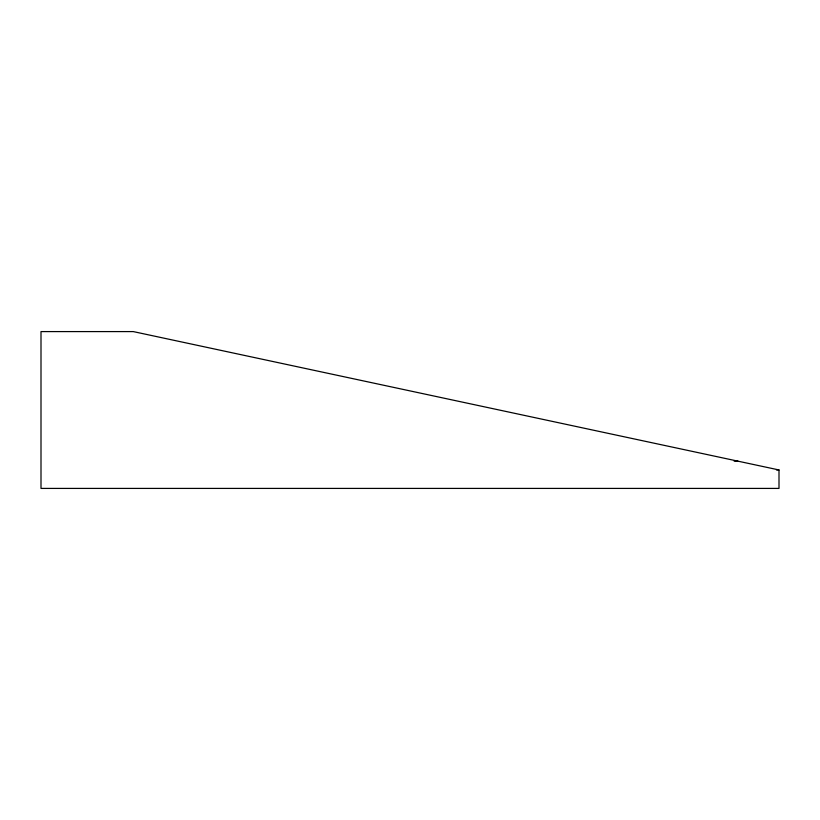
<?xml version="1.0" encoding="UTF-8"?>
<svg xmlns="http://www.w3.org/2000/svg" width="820" height="820" viewBox="0 0 820 820"><rect width="100%" height="100%" fill="white"/><g stroke="black" fill="none" stroke-linecap="round" stroke-linejoin="round"><path stroke-width="1.23" d="M734.166 461.178L738 461.178M776.437 469.962L779 469.962L779 488.412L41 488.412L41 331.587L133.25 331.587L779 469.962"/></g></svg>
